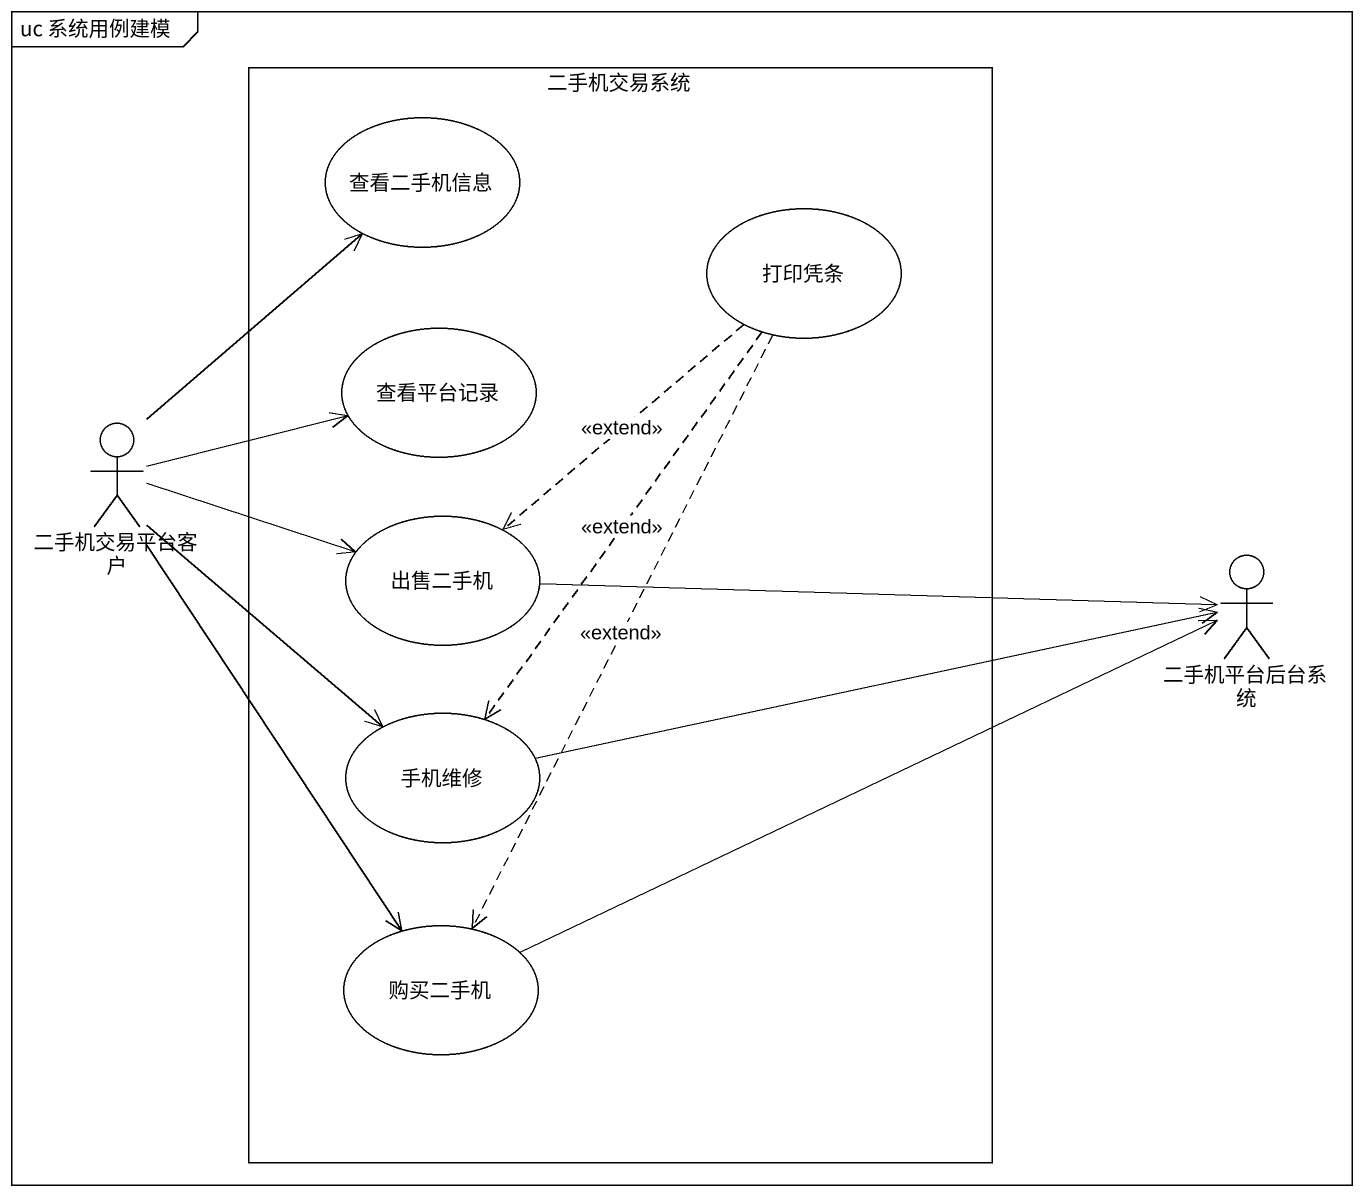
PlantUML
@startuml
mainframe uc 系统用例建模
rectangle 二手机交易系统 {
  usecase 查看二手机信息
  usecase 打印凭条
  usecase 查看平台记录
  usecase 出售二手机
  usecase 手机维修
  usecase 购买二手机
}
actor 二手机交易平台客户
actor 二手机平台后台系统
打印凭条 ..> 出售二手机 : <<extend>>
打印凭条 ..> 手机维修 : <<extend>>
打印凭条 ..> 购买二手机 : <<extend>>
二手机交易平台客户 -up-> 查看二手机信息
二手机交易平台客户 -right-> 查看平台记录
二手机交易平台客户 -right-> 出售二手机
二手机交易平台客户 --> 手机维修
二手机交易平台客户 --> 购买二手机
出售二手机 -right-> 二手机平台后台系统
手机维修 -right-> 二手机平台后台系统
购买二手机 -right-> 二手机平台后台系统
@enduml
